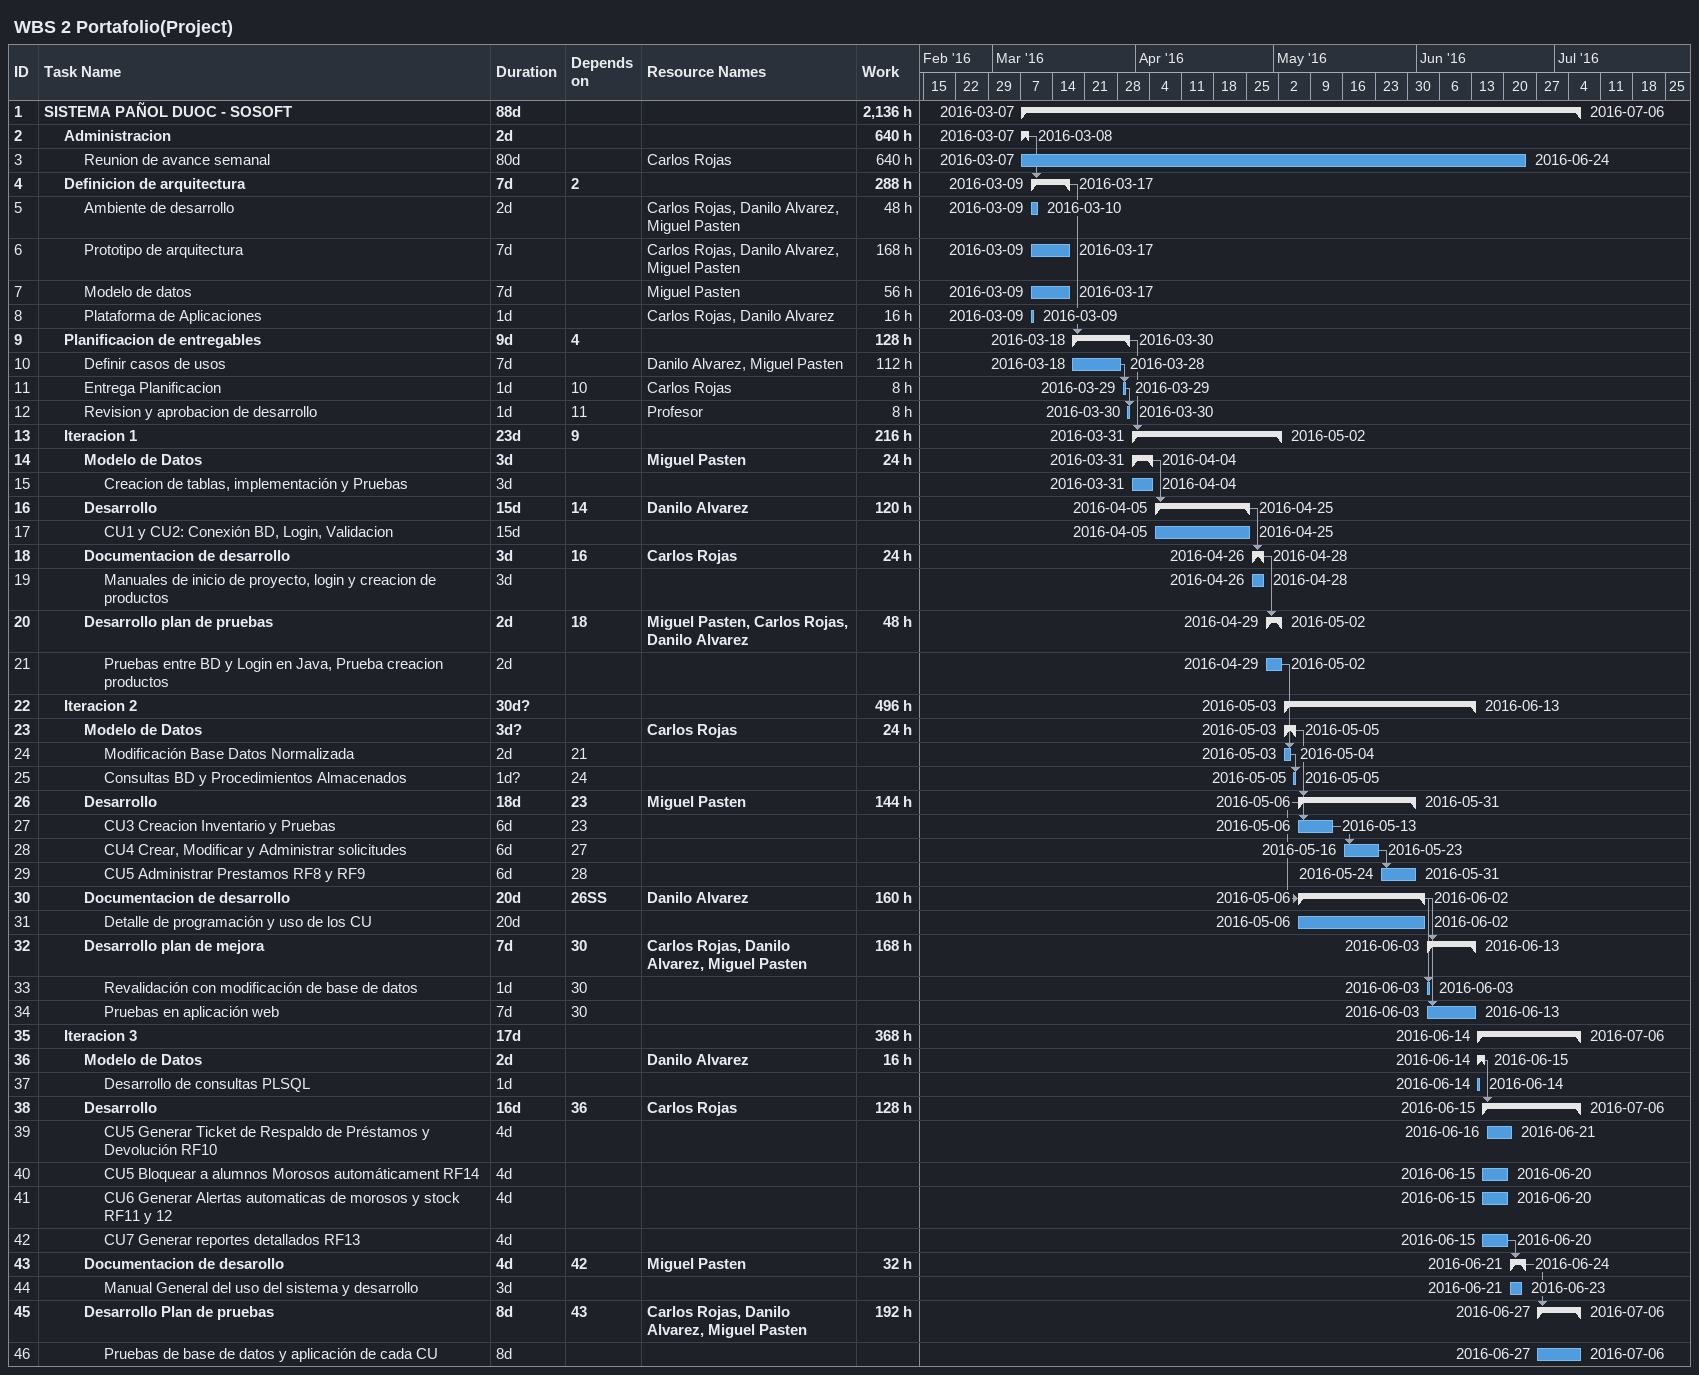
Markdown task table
WBS 2 Portafolio(Project)

| ID | Level | Task | Duration | Start | Finish | Predecessors | Resources | Work (h) |
|---|---|---|---|---|---|---|---|---|
| 1 | 1 | **SISTEMA PAÑOL DUOC - SOSOFT** | 88d | 2016-03-07 | 2016-07-06 |  |  | 2136 |
| 2 | 2 | **Administracion** | 2d | 2016-03-07 | 2016-03-08 |  |  | 640 |
| 3 | 3 | Reunion de avance semanal | 80d | 2016-03-07 | 2016-06-24 |  | Carlos Rojas | 640 |
| 4 | 2 | **Definicion de arquitectura** | 7d | 2016-03-09 | 2016-03-17 | 2 |  | 288 |
| 5 | 3 | Ambiente de desarrollo | 2d | 2016-03-09 | 2016-03-10 |  | Carlos Rojas, Danilo Alvarez, Miguel Pasten | 48 |
| 6 | 3 | Prototipo de arquitectura | 7d | 2016-03-09 | 2016-03-17 |  | Carlos Rojas, Danilo Alvarez, Miguel Pasten | 168 |
| 7 | 3 | Modelo de datos | 7d | 2016-03-09 | 2016-03-17 |  | Miguel Pasten | 56 |
| 8 | 3 | Plataforma de Aplicaciones | 1d | 2016-03-09 | 2016-03-09 |  | Carlos Rojas, Danilo Alvarez | 16 |
| 9 | 2 | **Planificacion de entregables** | 9d | 2016-03-18 | 2016-03-30 | 4 |  | 128 |
| 10 | 3 | Definir casos de usos | 7d | 2016-03-18 | 2016-03-28 |  | Danilo Alvarez, Miguel Pasten | 112 |
| 11 | 3 | Entrega Planificacion | 1d | 2016-03-29 | 2016-03-29 | 10 | Carlos Rojas | 8 |
| 12 | 3 | Revision y aprobacion de desarrollo | 1d | 2016-03-30 | 2016-03-30 | 11 | Profesor | 8 |
| 13 | 2 | **Iteracion 1** | 23d | 2016-03-31 | 2016-05-02 | 9 |  | 216 |
| 14 | 3 | **Modelo de Datos** | 3d | 2016-03-31 | 2016-04-04 |  | Miguel Pasten | 24 |
| 15 | 4 | Creacion de tablas, implementación y Pruebas | 3d | 2016-03-31 | 2016-04-04 |  |  |  |
| 16 | 3 | **Desarrollo** | 15d | 2016-04-05 | 2016-04-25 | 14 | Danilo Alvarez | 120 |
| 17 | 4 | CU1 y CU2: Conexión BD, Login, Validacion | 15d | 2016-04-05 | 2016-04-25 |  |  |  |
| 18 | 3 | **Documentacion de desarrollo** | 3d | 2016-04-26 | 2016-04-28 | 16 | Carlos Rojas | 24 |
| 19 | 4 | Manuales de inicio de proyecto, login y creacion de productos | 3d | 2016-04-26 | 2016-04-28 |  |  |  |
| 20 | 3 | **Desarrollo plan de pruebas** | 2d | 2016-04-29 | 2016-05-02 | 18 | Miguel Pasten, Carlos Rojas, Danilo Alvarez | 48 |
| 21 | 4 | Pruebas entre BD y Login en Java, Prueba creacion productos | 2d | 2016-04-29 | 2016-05-02 |  |  |  |
| 22 | 2 | **Iteracion 2** | 30d? | 2016-05-03 | 2016-06-13 |  |  | 496 |
| 23 | 3 | **Modelo de Datos** | 3d? | 2016-05-03 | 2016-05-05 |  | Carlos Rojas | 24 |
| 24 | 4 | Modificación Base Datos Normalizada | 2d | 2016-05-03 | 2016-05-04 | 21 |  |  |
| 25 | 4 | Consultas BD y Procedimientos Almacenados | 1d? | 2016-05-05 | 2016-05-05 | 24 |  |  |
| 26 | 3 | **Desarrollo** | 18d | 2016-05-06 | 2016-05-31 | 23 | Miguel Pasten | 144 |
| 27 | 4 | CU3 Creacion Inventario y Pruebas | 6d | 2016-05-06 | 2016-05-13 | 23 |  |  |
| 28 | 4 | CU4 Crear, Modificar y Administrar solicitudes | 6d | 2016-05-16 | 2016-05-23 | 27 |  |  |
| 29 | 4 | CU5 Administrar Prestamos RF8 y RF9 | 6d | 2016-05-24 | 2016-05-31 | 28 |  |  |
| 30 | 3 | **Documentacion de desarrollo** | 20d | 2016-05-06 | 2016-06-02 | 26SS | Danilo Alvarez | 160 |
| 31 | 4 | Detalle de programación y uso de los CU | 20d | 2016-05-06 | 2016-06-02 |  |  |  |
| 32 | 3 | **Desarrollo plan de mejora** | 7d | 2016-06-03 | 2016-06-13 | 30 | Carlos Rojas, Danilo Alvarez, Miguel Pasten | 168 |
| 33 | 4 | Revalidación con modificación de base de datos | 1d | 2016-06-03 | 2016-06-03 | 30 |  |  |
| 34 | 4 | Pruebas en aplicación web | 7d | 2016-06-03 | 2016-06-13 | 30 |  |  |
| 35 | 2 | **Iteracion 3** | 17d | 2016-06-14 | 2016-07-06 |  |  | 368 |
| 36 | 3 | **Modelo de Datos** | 2d | 2016-06-14 | 2016-06-15 |  | Danilo Alvarez | 16 |
| 37 | 4 | Desarrollo de consultas PLSQL | 1d | 2016-06-14 | 2016-06-14 |  |  |  |
| 38 | 3 | **Desarrollo** | 16d | 2016-06-15 | 2016-07-06 | 36 | Carlos Rojas | 128 |
| 39 | 4 | CU5 Generar Ticket de Respaldo de Préstamos y Devolución RF10 | 4d | 2016-06-16 | 2016-06-21 |  |  |  |
| 40 | 4 | CU5 Bloquear a alumnos Morosos automáticament RF14 | 4d | 2016-06-15 | 2016-06-20 |  |  |  |
| 41 | 4 | CU6 Generar Alertas automaticas de morosos y stock RF11 y 12 | 4d | 2016-06-15 | 2016-06-20 |  |  |  |
| 42 | 4 | CU7 Generar reportes detallados RF13 | 4d | 2016-06-15 | 2016-06-20 |  |  |  |
| 43 | 3 | **Documentacion de desarollo** | 4d | 2016-06-21 | 2016-06-24 | 42 | Miguel Pasten | 32 |
| 44 | 4 | Manual General del uso del sistema y desarrollo | 3d | 2016-06-21 | 2016-06-23 |  |  |  |
| 45 | 3 | **Desarrollo Plan de pruebas** | 8d | 2016-06-27 | 2016-07-06 | 43 | Carlos Rojas, Danilo Alvarez, Miguel Pasten | 192 |
| 46 | 4 | Pruebas de base de datos y aplicación de cada CU | 8d | 2016-06-27 | 2016-07-06 |  |  |  |
